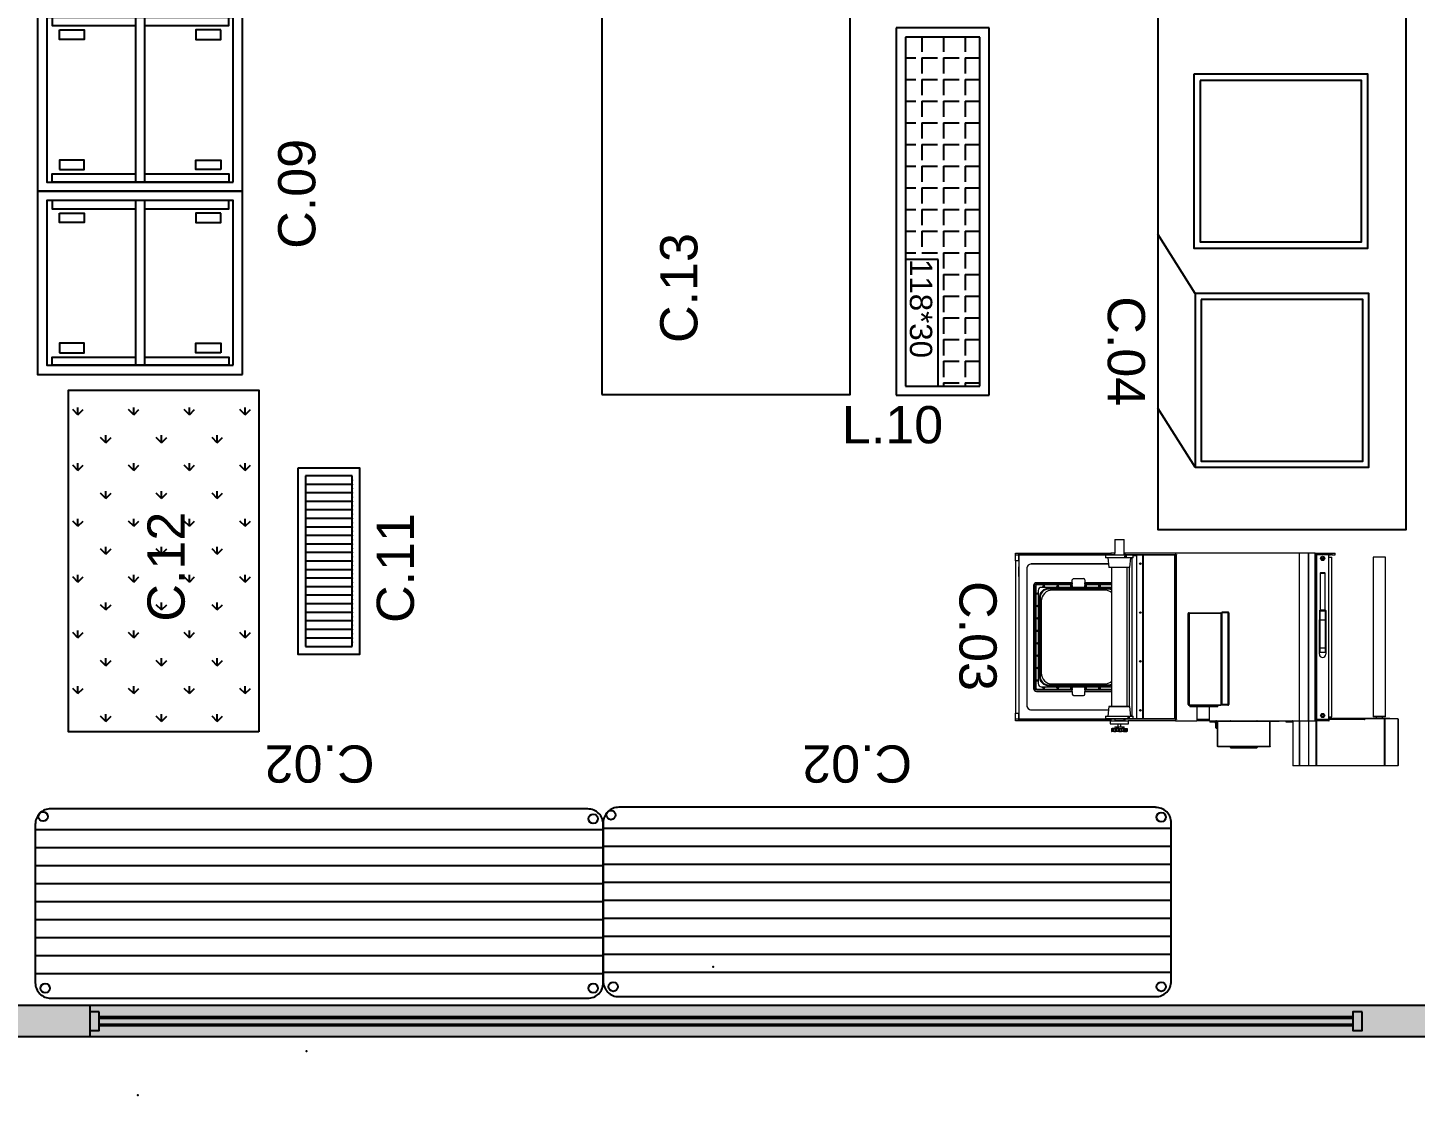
# Model space of a CAD drawing. Header units: millimetres. Extents: x 17474 to 44983, y -1049 to 14585.
# Drawn here: x 21707.8 to 22154.9, y 828 to 1171.8 of the extents above; entities that cross this region are included whole.
import ezdxf

# ---------------------------------------------------------------- set-up
doc = ezdxf.new("R2010")
doc.units = ezdxf.units.MM
for name, color, linetype in [('10 CM  SOĞUK ODA PANEL-PASLANMAZ KAPLAMA', 253, 'Continuous'), ('Kıtc-028 Yer Izgarası', 252, 'Continuous'), ('Kıtc-041 İstif Rafı', 7, 'Continuous'), ('NOKTA', 7, 'Continuous'), ('S2000-001 Duvar', 6, 'Continuous'), ('S2000-002 Çizgi', 7, 'Continuous'), ('YAZI-1_OGE', 255, 'Continuous')]:
    doc.layers.add(name, color=color, linetype=linetype)
doc.layers.add('INT-CAM', color=7, linetype='Continuous', true_color=0x71c1ba)
doc.styles.get("Standard").update_dxf_attribs({"font": 'arial.ttf'})
doc.styles.add('X_Roads$0$Standard', font='arial.ttf')

# ---------------------------------------------------------------- blocks, each defined once
blk = doc.blocks.new('A$C2BD87386')
at = {"layer": 'Kıtc-028 Yer Izgarası'}
for p, q in [((57.5, 17.5), (2.5, 17.5)), ((2.5, 17.5), (2.5, 2.5)), ((5.25, 17.5), (5.25, 2.5)), ((8, 17.5), (8, 2.5)), ((10.75, 17.5), (10.75, 2.5)), ((13.5, 17.5), (13.5, 2.5)), ((16.25, 17.5), (16.25, 2.5)), ((19, 17.5), (19, 2.5)), ((21.75, 17.5), (21.75, 2.5)), ((24.5, 17.5), (24.5, 2.5)), ((27.25, 17.5), (27.25, 2.5)), ((30, 17.5), (30, 2.5)), ((32.75, 17.5), (32.75, 2.5)), ((35.5, 17.5), (35.5, 2.5)), ((38.25, 17.5), (38.25, 2.5)), ((41, 17.5), (41, 2.5)), ((43.75, 17.5), (43.75, 2.5)), ((46.5, 17.5), (46.5, 2.5)), ((49.25, 17.5), (49.25, 2.5)), ((52, 17.5), (52, 2.5)), ((54.75, 17.5), (54.75, 2.5)), ((57.5, 2.5), (57.5, 17.5)), ((2.5, 2.5), (57.5, 2.5))]:
    blk.add_line(p, q, dxfattribs=at)
blk.add_lwpolyline([(0, 0), (60, 0), (60, 20), (0, 20)], close=True, dxfattribs=at)
for p in [(3.875, 17.5), (5.25, 17.5), (6.625, 17.5), (8, 17.5), (9.375, 17.5), (10.75, 17.5), (12.125, 17.5), (13.5, 17.5), (14.875, 17.5), (16.25, 17.5), (17.625, 17.5), (19, 17.5), (20.375, 17.5), (21.75, 17.5), (23.125, 17.5), (24.5, 17.5), (25.875, 17.5), (27.25, 17.5), (28.625, 17.5), (30, 17.5), (31.375, 17.5), (32.75, 17.5), (34.125, 17.5), (35.5, 17.5), (36.875, 17.5), (38.25, 17.5), (39.625, 17.5), (41, 17.5), (42.375, 17.5), (43.75, 17.5), (45.125, 17.5), (46.5, 17.5), (47.875, 17.5), (49.25, 17.5), (50.625, 17.5), (52, 17.5), (53.375, 17.5), (54.75, 17.5), (56.125, 17.5)]:
    blk.add_point(p, dxfattribs=at)
blk = doc.blocks.new('A$C05756873')
at = {"layer": 'S2000-002 Çizgi'}
for p, q in [((88.93, 11.99), (69.86, 0)), ((144.93, 11.99), (125.86, 0))]:
    blk.add_line(p, q, dxfattribs=at)
for points in [[(0, 0), (165, 0), (165, 80), (0, 80)], [(18.34, 11.61), (74.34, 11.61), (74.34, 67.61), (18.34, 67.61)], [(88.93, 11.99), (144.93, 11.99), (144.93, 67.99), (88.93, 67.99)], [(20.34, 13.61), (72.34, 13.61), (72.34, 65.61), (20.34, 65.61)], [(90.93, 13.99), (142.93, 13.99), (142.93, 65.99), (90.93, 65.99)]]:
    blk.add_lwpolyline(points, close=True, dxfattribs=at)
blk = doc.blocks.new('blok32')
at = {"color": 7, "linetype": 'Continuous', "lineweight": 15}
for p, q in [((152.1, 1520.3), (152.1, 1368.3)), ((152.1, 1520.3), (152.7, 1520.3)), ((152.7, 1520.3), (152.7, 1368.3)), ((152.7, 1520.3), (195.6, 1520.3)), ((195.6, 1368.3), (195.6, 1520.3)), ((195.6, 1520.3), (197.3, 1520.3)), ((197.3, 1368.3), (197.3, 1520.3)), ((197.3, 1520.3), (415.5, 1520.3)), ((415.5, 1374.8), (415.5, 1520.3)), ((415.5, 1520.3), (417.3, 1520.3)), ((417.3, 1374.8), (417.3, 1520.3)), ((417.3, 1520.3), (441.5, 1520.3)), ((441.5, 1374.8), (441.5, 1520.3)), ((441.5, 1520.3), (441.7, 1520.3)), ((441.7, 1374.8), (441.7, 1520.3)), ((441.7, 1520.3), (470.7, 1520.3)), ((470.7, 1374.8), (470.7, 1520.3)), ((470.7, 1520.3), (471.2, 1520.3)), ((471.2, 1374.8), (471.2, 1520.3)), ((471.2, 1520.3), (491.9, 1520.3)), ((491.9, 1374.8), (491.9, 1520.3)), ((151.9, 1517.8), (151.9, 1370.8)), ((564.8, 1456.3), (566.3, 1456.3)), ((564.8, 1456.3), (564.8, 1375.8)), ((733.2, 1456.3), (566.3, 1456.3)), ((566.3, 1456.3), (566.3, 1375.8)), ((566.3, 1456.3), (566.3, 1375.8)), ((567.3, 1458.8), (732.3, 1458.8)), ((607.3, 1459.3), (605.8, 1459.3)), ((605.8, 1459.3), (605.8, 1458.8)), ((607.3, 1459.3), (607.3, 1458.8)), ((608.3, 1461.8), (608.3, 1460.3)), ((691.3, 1461.8), (608.3, 1461.8)), ((691.3, 1460.3), (608.3, 1460.3)), ((691.3, 1460.3), (691.3, 1461.8)), ((693.8, 1459.3), (692.3, 1459.3)), ((692.3, 1458.8), (692.3, 1459.3)), ((693.8, 1458.8), (693.8, 1459.3)), ((733.2, 1456.3), (733.2, 1375.8)), ((734.8, 1456.3), (733.3, 1456.3)), ((733.3, 1456.3), (733.3, 1375.8)), ((734.8, 1456.3), (734.8, 1375.8)), ((734.8, 1399.8), (737.8, 1399.8)), ((737.8, 1382.7), (737.8, 1399.8)), ((739.8, 1397.8), (737.8, 1399.8)), ((739.8, 1397.8), (739.8, 1382.7)), ((1025.9, 1399.8), (1025.9, 1409.8)), ((1025.9, 1409.8), (1026.6, 1409.8)), ((1026.6, 1399.8), (1025.9, 1399.8)), ((1026.6, 1409.8), (1026.6, 1399.8)), ((1028.7, 1409.8), (1026.6, 1409.8)), ((1028.7, 1399.8), (1026.6, 1399.8)), ((1028.7, 1409.8), (1028.7, 1399.8)), ((1028.7, 1409.8), (1028.8, 1409.8)), ((1028.8, 1399.8), (1028.7, 1399.8)), ((1028.8, 1409.8), (1028.8, 1399.8)), ((1033, 1409.8), (1028.8, 1409.8)), ((1033, 1399.8), (1028.8, 1399.8)), ((1033, 1399.8), (1033, 1409.8)), ((1033, 1409.8), (1034.2, 1409.8)), ((1034.2, 1399.8), (1033, 1399.8)), ((1034.2, 1409.8), (1034.2, 1399.8)), ((1038, 1409.8), (1034.2, 1409.8)), ((1038, 1399.8), (1034.2, 1399.8)), ((1035.9, 1399.8), (1035.9, 1394.8)), ((1065.9, 1394.8), (1035.9, 1394.8)), ((1038, 1409.8), (1038, 1399.8)), ((1038, 1409.8), (1042.8, 1409.8)), ((1038, 1399.8), (1042.8, 1399.8)), ((1042.8, 1409.8), (1042.8, 1399.8)), ((1042.8, 1409.8), (1043.5, 1409.8)), ((1043.5, 1399.8), (1042.8, 1399.8)), ((1043.5, 1409.8), (1043.5, 1399.8)), ((1050.6, 1409.8), (1043.5, 1409.8)), ((1050.6, 1399.8), (1043.5, 1399.8)), ((1045.9, 1394.8), (1045.9, 1384.8)), ((1050.6, 1399.8), (1050.6, 1409.8)), ((1050.6, 1409.8), (1051.6, 1409.8)), ((1051.6, 1399.8), (1050.6, 1399.8)), ((1051.6, 1409.8), (1051.6, 1399.8)), ((1052.8, 1409.8), (1051.6, 1409.8)), ((1052.8, 1399.8), (1051.6, 1399.8)), ((1052.8, 1409.8), (1052.8, 1399.8)), ((1052.8, 1409.8), (1058.4, 1409.8)), ((1052.8, 1399.8), (1058.4, 1399.8)), ((1055.9, 1384.8), (1055.9, 1394.8)), ((1058.4, 1409.8), (1058.4, 1399.8)), ((1058.4, 1409.8), (1061.4, 1409.8)), ((1058.4, 1399.8), (1061.4, 1399.8)), ((1061.4, 1399.8), (1061.4, 1409.8)), ((1061.4, 1409.8), (1062.6, 1409.8)), ((1062.6, 1399.8), (1061.4, 1399.8)), ((1062.6, 1409.8), (1062.6, 1399.8)), ((1068.4, 1409.8), (1062.6, 1409.8)), ((1068.4, 1399.8), (1062.6, 1399.8)), ((1065.9, 1394.8), (1065.9, 1399.8)), ((1068.4, 1399.8), (1068.4, 1409.8)), ((1068.4, 1409.8), (1068.7, 1409.8)), ((1068.7, 1399.8), (1068.4, 1399.8)), ((1068.6, 1409.8), (1069.5, 1409.8)), ((1068.6, 1399.8), (1069.5, 1399.8)), ((1068.7, 1399.8), (1068.7, 1409.8)), ((1069.5, 1409.8), (1069.5, 1399.8)), ((1069.5, 1409.8), (1073.8, 1409.8)), ((1069.5, 1399.8), (1073.8, 1399.8)), ((1073.8, 1399.8), (1073.8, 1409.8)), ((1073.8, 1409.8), (1074.8, 1409.8)), ((1074.8, 1399.8), (1073.8, 1399.8)), ((1074.8, 1409.8), (1074.8, 1399.8)), ((1075.9, 1409.8), (1074.8, 1409.8)), ((1075.9, 1399.8), (1074.8, 1399.8)), ((1075.9, 1399.8), (1075.9, 1409.8)), ((152.7, 1368.3), (152.1, 1368.3)), ((152.7, 1368.3), (195.6, 1368.3)), ((179.4, 1366.8), (179.4, 1368.3)), ((182.4, 1366.8), (179.4, 1366.8)), ((182.4, 1368.3), (182.4, 1366.8)), ((202.9, 1366.8), (182.4, 1366.8)), ((193.9, 1362.3), (192.9, 1361.3)), ((192.9, 1361.3), (192.9, 848.3)), ((192.9, 1361.3), (232.9, 1361.3)), ((193.9, 1362.3), (231.9, 1362.3)), ((195.6, 1368.3), (197.3, 1368.3)), ((197.3, 1368.3), (261.2, 1368.3)), ((202.9, 1368.3), (202.9, 1363.3)), ((202.9, 1363.3), (203.9, 1362.3)), ((202.9, 1363.3), (222.9, 1363.3)), ((221.9, 1362.3), (222.9, 1363.3)), ((222.9, 1363.3), (222.9, 1368.3)), ((237.4, 1366.8), (222.9, 1366.8)), ((232.9, 1361.3), (231.9, 1362.3)), ((232.9, 848.3), (232.9, 1361.3)), ((237.4, 1366.8), (237.4, 1368.3)), ((240.4, 1366.8), (237.4, 1366.8)), ((240.4, 1368.3), (240.4, 1366.8)), ((371.4, 1366.8), (240.4, 1366.8)), ((261.2, 1371.5), (261.9, 1371.5)), ((261.2, 1368.3), (261.2, 1371.5)), ((261.9, 1369.8), (261.2, 1369.8)), ((261.9, 1368.3), (261.2, 1368.3)), ((261.9, 1371.5), (261.9, 1370.8)), ((261.9, 1370.8), (374.8, 1370.8)), ((261.9, 1368.5), (261.9, 1370.8)), ((261.9, 1368.5), (261.9, 1368.3)), ((374.8, 1368.3), (261.9, 1368.3)), ((365.8, 1362.3), (365.8, 847.3)), ((375.9, 1362.3), (365.8, 1362.3)), ((371.4, 1366.8), (371.4, 1368.3)), ((374.4, 1366.8), (371.4, 1366.8)), ((374.4, 1368.3), (374.4, 1366.8)), ((375.9, 1366.8), (374.4, 1366.8)), ((375.8, 1374.8), (374.8, 1374.8)), ((374.8, 1374.8), (374.8, 1370.8)), ((374.8, 1370.8), (374.8, 1368.3)), ((374.8, 1369.8), (375.8, 1369.8)), ((375.9, 1368.3), (374.8, 1368.3)), ((375.8, 1369.8), (375.8, 1374.8)), ((375.8, 1374.8), (376.8, 1374.8)), ((375.9, 1369.8), (375.8, 1369.8)), ((375.9, 1369.8), (375.9, 839.8)), ((415.9, 1369.8), (375.9, 1369.8)), ((376.8, 1374.8), (376.8, 1369.8)), ((376.8, 1374.8), (416.9, 1374.8)), ((415.9, 839.8), (415.9, 1369.8)), ((415.9, 1369.8), (416.9, 1369.8)), ((416.2, 1368.3), (415.9, 1368.3)), ((416.2, 1366.8), (415.9, 1366.8)), ((416.2, 1362.3), (415.9, 1362.3)), ((416.2, 1369.8), (416.2, 839.8)), ((416.9, 1369.8), (416.9, 1374.8)), ((416.9, 1374.8), (417.9, 1374.8)), ((417.9, 1369.8), (416.9, 1369.8)), ((441.5, 1374.8), (417.9, 1374.8)), ((417.9, 1374.8), (417.9, 1369.8)), ((418.1, 1369.8), (417.9, 1369.8)), ((418.1, 1369.8), (420.5, 1369.8)), ((418.8, 1374.8), (418.8, 1369.8)), ((419.9, 1374.8), (419.9, 1369.8)), ((420.5, 1369.8), (420.5, 839.8)), ((420.5, 1369.8), (421, 1369.8)), ((421, 1369.8), (421, 1374.8)), ((441.5, 1374.8), (421, 1374.8)), ((441.7, 1374.8), (441.5, 1374.8)), ((441.5, 1374.8), (441.5, 834.8)), ((470.7, 1374.8), (441.7, 1374.8)), ((441.7, 834.8), (441.7, 1374.8)), ((471.2, 1374.8), (470.7, 1374.8)), ((470.7, 1374.8), (470.7, 834.8)), ((491.9, 1374.8), (471.2, 1374.8)), ((471.2, 834.8), (471.2, 1374.8)), ((759.9, 1374.8), (471.2, 1374.8)), ((491.9, 1378.8), (513.4, 1378.8)), ((513.4, 1376.3), (492.9, 1376.3)), ((492.9, 1376.3), (492.9, 1374.8)), ((513.4, 1378.8), (513.4, 1376.3)), ((513.4, 1374.8), (513.4, 1376.3)), ((536.3, 1375.8), (536.3, 1377.3)), ((536.3, 1377.3), (546.3, 1377.3)), ((546.3, 1375.8), (536.3, 1375.8)), ((546.3, 1377.3), (546.3, 1375.8)), ((546.3, 1377.3), (563.8, 1377.3)), ((546.3, 1375.8), (563.8, 1375.8)), ((563.8, 1377.3), (563.8, 1375.8)), ((564.8, 1375.8), (566.3, 1375.8)), ((733.2, 1375.8), (566.3, 1375.8)), ((622.3, 1375.8), (622.3, 1374.8)), ((628.3, 1375.8), (628.3, 1374.8)), ((671.3, 1375.8), (671.3, 1374.8)), ((677.3, 1374.8), (677.3, 1375.8)), ((734.8, 1375.8), (733.3, 1375.8)), ((742.6, 1379.8), (757.8, 1379.8)), ((759.8, 1377.8), (742.6, 1377.8)), ((757.8, 1379.8), (759.8, 1377.8)), ((759.8, 1374.8), (759.8, 1377.8)), ((759.9, 1374.8), (759.9, 1329.8)), ((759.9, 1374.8), (800.9, 1374.8)), ((759.9, 1369.8), (760.9, 1369.8)), ((760.9, 1369.8), (760.9, 1329.8)), ((800.9, 1369.8), (760.9, 1369.8)), ((800.9, 1369.8), (800.9, 1374.8)), ((870.4, 1374.8), (800.9, 1374.8)), ((800.9, 1329.8), (800.9, 1369.8)), ((867.2, 1370.5), (870.4, 1370.5)), ((867.2, 1369.8), (867.2, 1370.5)), ((867.9, 1369.8), (867.2, 1369.8)), ((867.9, 839.8), (867.9, 1369.8)), ((867.9, 1369.8), (870.2, 1369.8)), ((870.2, 1369.8), (1032.9, 1369.8)), ((870.4, 1370.5), (870.4, 1374.8)), ((870.4, 1374.8), (1023, 1374.8)), ((870.4, 1369.8), (870.4, 1367.3)), ((870.4, 1368.8), (995.8, 1368.8)), ((870.4, 1367.3), (870.4, 842.3)), ((870.8, 1368.3), (872.3, 1368.3)), ((870.8, 1363.3), (870.8, 1368.3)), ((870.8, 846.3), (870.8, 1363.3)), ((872.3, 1363.3), (870.8, 1363.3)), ((872.3, 1368.3), (872.3, 1363.3)), ((872.3, 1368.3), (872.8, 1368.3)), ((872.3, 846.3), (872.3, 1363.3)), ((872.8, 841.3), (872.8, 1368.3)), ((872.8, 1368.3), (974, 1368.3)), ((974, 841.3), (974, 1368.3)), ((974, 1368.3), (975.3, 1368.3)), ((975.3, 841.3), (975.3, 1368.3)), ((975.3, 1368.3), (976.3, 1368.3)), ((976.3, 841.3), (976.3, 1368.3)), ((976.3, 1368.3), (990.8, 1368.3)), ((994.3, 1367.3), (994.3, 842.3)), ((1003.1, 1367.3), (994.3, 1367.3)), ((995.8, 1367.3), (995.8, 1368.8)), ((1000.3, 1368.8), (1000.3, 1367.3)), ((1006.4, 1368.8), (1000.3, 1368.8)), ((1005.9, 1367.3), (1003.1, 1367.3)), ((1005.9, 1368.3), (1005.9, 1359.8)), ((1084.1, 1359.8), (1005.9, 1359.8)), ((1006.4, 1368.8), (1083.7, 1368.8)), ((1010.3, 849.8), (1010.3, 1359.8)), ((1013.4, 1359.8), (1016.9, 1329.2)), ((1020.9, 1384.8), (1020.9, 1374.8)), ((1080.9, 1384.8), (1020.9, 1384.8)), ((1078.9, 1374.8), (1023, 1374.8)), ((1032.9, 1369.8), (1032.9, 1374.8)), ((1035.9, 1369.8), (1032.9, 1369.8)), ((1035.9, 1374.8), (1035.9, 1369.8)), ((1065.9, 1373.8), (1035.9, 1373.8)), ((1035.9, 1369.8), (1035.9, 1368.8)), ((1045.9, 1374.8), (1045.9, 1373.8)), ((1055.9, 1373.8), (1055.9, 1374.8)), ((1065.9, 1369.8), (1065.9, 1374.8)), ((1065.9, 1368.8), (1065.9, 1369.8)), ((1065.9, 1369.8), (1077.9, 1369.8)), ((1077.9, 1369.8), (1077.9, 1374.8)), ((1080.9, 1369.8), (1077.9, 1369.8)), ((1078.9, 1374.8), (1080.9, 1374.8)), ((1080.9, 1374.8), (1080.9, 1384.8)), ((1080.9, 1374.8), (1080.9, 1369.8)), ((1080.9, 1374.8), (1093.2, 1374.8)), ((1093.2, 1369.8), (1080.9, 1369.8)), ((1083.7, 1368.8), (1095.4, 1368.8)), ((1095.9, 1359.8), (1084.1, 1359.8)), ((1085, 1329.2), (1088.4, 1359.8)), ((1093.2, 1374.8), (1093.2, 1369.8)), ((1093.2, 1374.8), (1375.8, 1374.8)), ((1375.8, 1369.8), (1093.2, 1369.8)), ((1374.3, 1368.8), (1095.4, 1368.8)), ((1095.9, 1359.8), (1095.9, 1368.3)), ((1374.3, 840.8), (1374.3, 1368.8)), ((1375.8, 1349.8), (1374.3, 1349.8)), ((1375.8, 1369.8), (1375.8, 1374.8)), ((1375.8, 1374.8), (1385.8, 1374.8)), ((1375.8, 1349.8), (1375.8, 1369.8)), ((1375.8, 1369.8), (1385.8, 1369.8)), ((1385.8, 1349.8), (1375.8, 1349.8)), ((1385.8, 1374.8), (1385.8, 1369.8)), ((1385.8, 1369.8), (1385.8, 1349.8)), ((1385.8, 859.8), (1385.8, 1349.8)), ((698.4, 1027.3), (698.4, 1322.3)), ((700.9, 1324.8), (700.9, 1323.3)), ((700.9, 1324.8), (720.4, 1324.8)), ((700.9, 1323.3), (720.4, 1323.3)), ((700.9, 1027), (700.9, 1322.6)), ((700.9, 1322.6), (720.4, 1322.6)), ((720.2, 1323.3), (718.4, 1322.6)), ((720.4, 1324.8), (720.4, 1323.3)), ((723.5, 1324.6), (720.4, 1323.4)), ((720.4, 1321.9), (723.5, 1323.2)), ((720.4, 1027), (720.4, 1322.6)), ((723.5, 1324.6), (723.8, 1324.7)), ((724, 1323.2), (723.5, 1324.6)), ((723.5, 1323.2), (723.8, 1323.2)), ((723.5, 1028.4), (723.5, 1323.2)), ((724.2, 1323.3), (723.8, 1324.7)), ((723.8, 1323.2), (724.4, 1323.2)), ((724.4, 1323.3), (724.4, 1324.8)), ((825.7, 1324.8), (724.4, 1324.8)), ((825.7, 1323.3), (724.4, 1323.3)), ((724.4, 1028.4), (724.4, 1323.2)), ((825.7, 1323.2), (724.4, 1323.2)), ((733.6, 1329.8), (733.6, 1324.8)), ((733.6, 1329.8), (823.6, 1329.8)), ((760.9, 1332.8), (759.9, 1332.8)), ((823.6, 1324.8), (823.6, 1329.8)), ((825.7, 1323.3), (825.7, 1324.8)), ((826.4, 1324.8), (825.7, 1324.8)), ((826.4, 1323.3), (825.7, 1323.3)), ((825.7, 1321.5), (825.7, 1323.2)), ((825.7, 1321.5), (826.4, 1321.5)), ((826.4, 1323.3), (826.4, 1324.8)), ((826.4, 1030), (826.4, 1321.5)), ((828.9, 1321.5), (826.4, 1321.5)), ((827.4, 1322.3), (828.9, 1322.3)), ((827.4, 1322.3), (827.4, 1321.5)), ((828.9, 1322.3), (828.9, 1321.5)), ((828.9, 1321.5), (828.9, 1030)), ((1084.5, 1328.8), (1017.4, 1328.8)), ((1018.8, 880.8), (1018.8, 1328.8)), ((1025.4, 1328.8), (1025.4, 880.8)), ((1076.4, 880.8), (1076.4, 1328.8)), ((1334.3, 1339.8), (1086.2, 1339.8)), ((1334.8, 1339.8), (1086.2, 1339.8)), ((1349.3, 884.3), (1349.3, 1325.3)), ((1349.3, 885.3), (1349.3, 1324.8)), ((1162.5, 1280), (1076.4, 1280)), ((1162.5, 1275.5), (1076.4, 1275.5)), ((1162.5, 1273), (1076.4, 1273)), ((1302.3, 1265), (1076.4, 1265)), ((1277.8, 1261.9), (1087.3, 1261.9)), ((1277.8, 1259.2), (1087.3, 1259.2)), ((1267, 1256), (1098, 1256)), ((1162.5, 1289), (1162.5, 1280)), ((1162.5, 1275.5), (1162.5, 1280)), ((1162.5, 1275.5), (1162.5, 1273)), ((1198.5, 1293), (1166.5, 1293)), ((1202.5, 1280), (1202.5, 1289)), ((1317.8, 1280), (1202.5, 1280)), ((1202.5, 1280), (1202.5, 1275.5)), ((1202.5, 1273), (1202.5, 1275.5)), ((1317.8, 1275.5), (1202.5, 1275.5)), ((1315.3, 1273), (1202.5, 1273)), ((1312.3, 955), (1312.3, 1255)), ((1320.3, 942), (1320.3, 1268)), ((1322.8, 939.5), (1322.8, 1270.5)), ((1327.3, 939.5), (1327.3, 1270.5)), ((1302.5, 989.5), (1302.5, 1220.5)), ((1306.4, 979.5), (1306.4, 1230.5)), ((1309.1, 979.5), (1309.1, 1230.5)), ((385.4, 1151.9), (385.4, 1160)), ((386.4, 1153.9), (385.4, 1152.9)), ((385.4, 1140.6), (385.4, 1151.9)), ((385.4, 1140.6), (386.4, 1141.2)), ((385.4, 1051), (385.4, 1140.6)), ((404.4, 1153.9), (386.4, 1153.9)), ((386.4, 1153.9), (386.4, 1141.2)), ((386.4, 1141.2), (386.4, 1050.7)), ((386.4, 1141.2), (404.4, 1141.2)), ((405.4, 1152.9), (404.4, 1153.9)), ((404.4, 1141.2), (404.4, 1153.9)), ((404.4, 1050.7), (404.4, 1141.2)), ((404.4, 1141.2), (405.4, 1140.6)), ((405.4, 1152.9), (405.4, 1140.6)), ((405.4, 1140.6), (405.4, 1051)), ((406.4, 1160), (406.4, 1049.5)), ((870.4, 1147.8), (870.8, 1147.8)), ((385.4, 1051), (386.4, 1050.7)), ((385.4, 1022.1), (385.4, 1051)), ((386.4, 1050.7), (404.4, 1050.7)), ((386.4, 1050.7), (386.4, 1021.9)), ((404.4, 1050.7), (405.4, 1051)), ((404.4, 1021.9), (404.4, 1050.7)), ((405.4, 1051), (405.4, 1022.1)), ((723.5, 1028.4), (720.4, 1029.7)), ((723.8, 1028.4), (723.5, 1028.4)), ((724, 1028.4), (723.5, 1027)), ((724.4, 1028.4), (723.8, 1028.4)), ((724.2, 1028.3), (723.8, 1026.9)), ((825.7, 1028.4), (724.4, 1028.4)), ((724.4, 1028.3), (724.4, 1026.8)), ((724.4, 1028.3), (825.7, 1028.3)), ((826.4, 1030), (825.7, 1030)), ((825.7, 1028.4), (825.7, 1030)), ((825.7, 1028.3), (825.7, 1026.8)), ((825.7, 1028.3), (826.4, 1028.3)), ((826.4, 1030), (828.9, 1030)), ((826.4, 1028.3), (826.4, 1026.8)), ((827.4, 1030), (827.4, 1029.3)), ((827.4, 1029.3), (828.9, 1029.3)), ((828.9, 1030), (828.9, 1029.3)), ((870.4, 1061.8), (870.8, 1061.8)), ((385.4, 1022.1), (386.4, 1021.9)), ((385.4, 1019.9), (385.4, 1022.1)), ((385.4, 1019.9), (386.4, 1018.9)), ((385.4, 1019.4), (385.4, 1019.9)), ((385.4, 1019.4), (386.4, 1018.4)), ((386.4, 1018.4), (385.4, 1019.4)), ((385.4, 1019.4), (385.4, 1019.4)), ((386.4, 1021.9), (404.4, 1021.9)), ((386.4, 1021.9), (386.4, 1018.9)), ((404.4, 1018.9), (386.4, 1018.9)), ((386.4, 1018.9), (386.4, 1018.4)), ((386.4, 1018.4), (388.2, 1018.4)), ((386.4, 1018.4), (386.4, 1018.4)), ((388.4, 1018.6), (387.4, 1017.6)), ((387.4, 1017.6), (387.4, 899.6)), ((403.4, 1017.6), (402.4, 1018.6)), ((402.6, 1018.4), (404.4, 1018.4)), ((403.4, 899.6), (403.4, 1017.6)), ((404.4, 1021.9), (405.4, 1022.1)), ((404.4, 1018.9), (404.4, 1021.9)), ((404.4, 1018.9), (405.4, 1019.9)), ((404.4, 1018.4), (405.4, 1019.4)), ((405.4, 1019.4), (404.4, 1018.4)), ((404.4, 1018.4), (404.4, 1018.9)), ((404.4, 1018.4), (404.4, 1018.4)), ((405.4, 1022.1), (405.4, 1019.9)), ((405.4, 1019.9), (405.4, 1019.4)), ((405.4, 1019.4), (405.4, 1019.4)), ((700.9, 1027), (720.4, 1027)), ((700.9, 1024.8), (700.9, 1026.3)), ((700.9, 1026.3), (720.4, 1026.3)), ((700.9, 1024.8), (720.4, 1024.8)), ((720.4, 1028.2), (723.5, 1027)), ((720.4, 1024.8), (720.4, 1026.3)), ((723.8, 1026.9), (723.5, 1027)), ((825.7, 1026.8), (724.4, 1026.8)), ((825.7, 1026.8), (826.4, 1026.8)), ((1076.4, 945), (1302.3, 945)), ((1087.3, 950.9), (1277.8, 950.9)), ((1087.3, 948.2), (1277.8, 948.2)), ((1098, 954), (1267, 954)), ((387.4, 899.6), (388.4, 898.6)), ((402.4, 898.6), (403.4, 899.6)), ((1076.4, 937), (1162.5, 937)), ((1076.4, 934.5), (1162.5, 934.5)), ((1076.4, 930), (1162.5, 930)), ((1162.5, 934.5), (1162.5, 937)), ((1162.5, 934.5), (1162.5, 930)), ((1162.5, 921), (1162.5, 930)), ((1198.5, 917), (1166.5, 917)), ((1202.5, 937), (1315.3, 937)), ((1202.5, 937), (1202.5, 934.5)), ((1202.5, 934.5), (1317.8, 934.5)), ((1202.5, 930), (1202.5, 934.5)), ((1202.5, 930), (1317.8, 930)), ((1202.5, 930), (1202.5, 921)), ((1374.3, 909.8), (1374.8, 909.8)), ((1374.8, 909.8), (1374.8, 904.8)), ((1374.8, 904.8), (1374.8, 885.8)), ((1005.9, 849.8), (1005.9, 841.3)), ((1005.9, 849.8), (1095.9, 849.8)), ((1016.9, 880.3), (1013.4, 849.8)), ((1017.4, 880.8), (1080.8, 880.8)), ((1080.8, 880.8), (1084.5, 880.8)), ((1088.4, 849.8), (1085, 880.3)), ((1086.1, 870.3), (1334.3, 870.3)), ((1086.2, 869.8), (1334.8, 869.8)), ((1095.9, 841.3), (1095.9, 849.8)), ((1374.8, 880.8), (1374.3, 880.8)), ((1375.8, 859.8), (1374.3, 859.8)), ((1374.8, 885.8), (1374.8, 880.8)), ((1374.8, 880.8), (1374.8, 878.8)), ((1374.8, 859.8), (1374.8, 878.8)), ((1375.8, 839.8), (1375.8, 859.8)), ((1375.8, 859.8), (1385.8, 859.8)), ((1385.8, 859.8), (1385.8, 839.8)), ((192.9, 848.3), (193.9, 847.3)), ((192.9, 848.3), (232.9, 848.3)), ((193.9, 847.3), (231.9, 847.3)), ((231.9, 847.3), (232.9, 848.3)), ((355.8, 839.8), (355.8, 834.8)), ((366, 839.8), (355.8, 839.8)), ((366, 834.8), (355.8, 834.8)), ((375.9, 847.3), (365.8, 847.3)), ((366, 834.8), (366, 839.8)), ((366, 839.8), (370.6, 839.8)), ((370.6, 834.8), (366, 834.8)), ((370.6, 839.8), (370.6, 834.8)), ((375.9, 839.8), (370.6, 839.8)), ((375.9, 834.8), (370.6, 834.8)), ((375.9, 839.8), (415.9, 839.8)), ((375.9, 834.8), (375.9, 839.8)), ((376.9, 834.8), (375.9, 834.8)), ((376.9, 839.8), (376.9, 834.8)), ((416.9, 834.8), (376.9, 834.8)), ((416.2, 847.3), (415.9, 847.3)), ((416.9, 839.8), (415.9, 839.8)), ((416.9, 834.8), (416.9, 839.8)), ((416.9, 839.8), (417.9, 839.8)), ((417.9, 834.8), (416.9, 834.8)), ((417.9, 839.8), (417.9, 834.8)), ((417.9, 839.8), (418.1, 839.8)), ((418.8, 834.8), (417.9, 834.8)), ((420.5, 839.8), (418.1, 839.8)), ((418.8, 839.8), (418.8, 834.8)), ((419.9, 834.8), (418.8, 834.8)), ((419.9, 839.8), (419.9, 834.8)), ((419.9, 834.8), (421, 834.8)), ((421, 839.8), (420.5, 839.8)), ((421, 834.8), (421, 839.8)), ((421, 834.8), (441.5, 834.8)), ((441.5, 834.8), (441.7, 834.8)), ((441.7, 834.8), (470.7, 834.8)), ((470.7, 834.8), (471.2, 834.8)), ((471.2, 834.8), (870.4, 834.8)), ((867.2, 839.8), (867.9, 839.8)), ((867.2, 839), (867.2, 839.8)), ((870.4, 839), (867.2, 839)), ((870.2, 839.8), (867.9, 839.8)), ((870.2, 839.8), (1032.9, 839.8)), ((870.4, 839.8), (870.4, 842.3)), ((995.8, 840.8), (870.4, 840.8)), ((870.4, 834.8), (870.4, 839)), ((870.4, 834.8), (1032.9, 834.8)), ((870.8, 846.3), (872.3, 846.3)), ((870.8, 841.3), (870.8, 846.3)), ((872.3, 841.3), (870.8, 841.3)), ((872.3, 846.3), (872.3, 841.3)), ((872.3, 841.3), (872.8, 841.3)), ((872.8, 841.3), (974, 841.3)), ((974, 841.3), (975.3, 841.3)), ((975.3, 841.3), (976.3, 841.3)), ((976.3, 841.3), (990.8, 841.3)), ((1003.1, 842.3), (994.3, 842.3)), ((995.8, 840.8), (995.8, 842.3)), ((1000.3, 842.3), (1000.3, 840.8)), ((1000.3, 840.8), (1006.4, 840.8)), ((1005.9, 842.3), (1003.1, 842.3)), ((1095.4, 840.8), (1006.4, 840.8)), ((1032.9, 834.8), (1032.9, 839.8)), ((1032.9, 839.8), (1035.9, 839.8)), ((1035.9, 834.8), (1032.9, 834.8)), ((1035.9, 840.8), (1035.9, 839.8)), ((1035.9, 839.8), (1035.9, 834.8)), ((1035.9, 834.8), (1035.9, 790.8)), ((1065.9, 839.8), (1065.9, 840.8)), ((1065.9, 839.8), (1065.9, 834.8)), ((1065.9, 839.8), (1077.9, 839.8)), ((1065.9, 790.8), (1065.9, 834.8)), ((1065.9, 834.8), (1077.9, 834.8)), ((1077.9, 834.8), (1077.9, 839.8)), ((1077.9, 839.8), (1080.9, 839.8)), ((1080.9, 834.8), (1077.9, 834.8)), ((1080.9, 839.8), (1080.9, 834.8)), ((1080.9, 839.8), (1093.2, 839.8)), ((1093.2, 834.8), (1080.9, 834.8)), ((1375.8, 839.8), (1093.2, 839.8)), ((1093.2, 839.8), (1093.2, 834.8)), ((1375.8, 834.8), (1093.2, 834.8)), ((1095.4, 840.8), (1374.3, 840.8)), ((1385.8, 839.8), (1375.8, 839.8)), ((1375.8, 834.8), (1375.8, 839.8)), ((1385.8, 834.8), (1375.8, 834.8)), ((1385.8, 839.8), (1385.8, 834.8)), ((1065.9, 790.8), (1035.9, 790.8))]:
    blk.add_line(p, q, dxfattribs=at)
at = {"color": 8, "linetype": 'Continuous', "lineweight": 15}
for p, q in [((152.1, 1517.8), (151.9, 1517.8)), ((152.1, 1370.8), (151.9, 1370.8)), ((375.9, 1369.3), (374.8, 1369.3)), ((416.2, 1369.3), (415.9, 1369.3)), ((608.3, 1375.8), (608.3, 1374.8)), ((618.3, 1374.8), (618.3, 1375.8)), ((681.3, 1375.8), (681.3, 1374.8)), ((691.3, 1374.8), (691.3, 1375.8)), ((1084.1, 1368.3), (1005.9, 1368.3)), ((1095.9, 1368.3), (1084.1, 1368.3)), ((1016.9, 1329.2), (1076, 1329.2)), ((1076, 1329.2), (1085, 1329.2)), ((386.4, 1018.4), (388.2, 1018.4)), ((402.6, 1018.4), (404.4, 1018.4)), ((1374.8, 904.8), (1374.3, 904.8)), ((1085, 880.3), (1016.9, 880.3)), ((1374.3, 885.8), (1374.8, 885.8)), ((1374.8, 878.8), (1374.3, 878.8)), ((1005.9, 841.3), (1095.9, 841.3))]:
    blk.add_line(p, q, dxfattribs=at)
at = {"color": 7, "linetype": 'Continuous', "lineweight": 15, "flags": 128}
for points in [[(151.9, 1517.8), (152, 1518.3), (152.1, 1518.7)], [(152.1, 1369.9), (152, 1370.3), (151.9, 1370.8)], [(398.4, 898.5), (399.7, 898.5), (400.8, 898.5), (401.7, 898.5), (402.2, 898.6), (402.4, 898.6), (402.3, 898.6), (401.8, 898.7), (400.9, 898.7), (399.8, 898.7), (398.5, 898.7), (397.1, 898.7), (395.5, 898.8), (393.9, 898.7), (392.5, 898.7), (391.1, 898.7), (390, 898.7), (389.1, 898.7), (388.6, 898.6), (388.4, 898.6), (388.6, 898.6), (389.1, 898.5), (389.9, 898.5), (391, 898.5), (392.3, 898.5), (393.8, 898.5), (395.3, 898.4), (396.9, 898.5), (398.4, 898.5)]]:
    blk.add_lwpolyline(points, dxfattribs=at)
at = {"color": 7, "linetype": 'Continuous', "lineweight": 15}
for centre, radius in [((395.9, 1357.8), 6.75), ((395.9, 1357.8), 4.1), ((395.9, 1357.8), 3.4), ((738.8, 1378.8), 3), ((983.3, 1340.8), 2.5), ((983.3, 1340.8), 2), ((1115, 1269), 2.5), ((1160, 1269), 2.5), ((1205, 1269), 2.5), ((1250, 1269), 2.5), ((1295, 1269), 2.5), ((1316.3, 1245), 2.5), ((1316.3, 1205), 2.5), ((983.3, 1183.5), 2.5), ((983.3, 1183.5), 2), ((1316.3, 1165), 2.5), ((1316.3, 1125), 2.5), ((1316.3, 1085), 2.5), ((983.3, 1026.2), 2.5), ((1316.3, 1045), 2.5), ((983.3, 1026.2), 2), ((1316.3, 1005), 2.5), ((1115, 941), 2.5), ((1160, 941), 2.5), ((1205, 941), 2.5), ((1250, 941), 2.5), ((1295, 941), 2.5), ((1316.3, 965), 2.5), ((395.9, 851.8), 6.75), ((395.9, 851.8), 4.1), ((395.9, 851.8), 3.5), ((395.9, 851.8), 2.5), ((983.3, 868.8), 2.5), ((983.3, 868.8), 2)]:
    blk.add_circle(centre, radius, dxfattribs=at)
for centre, radius, start, end in [((608.3, 1459.3), 2.5, 90, 180), ((608.3, 1459.3), 1, 90, 180), ((691.3, 1459.3), 2.5, 360, 90), ((691.3, 1459.3), 1, 360, 90), ((492.9, 1377.3), 1, 180, 270), ((492.9, 1377.3), 2.5, 246.4218, 270), ((563.8, 1378.3), 1, 270, 0), ((563.8, 1378.3), 2.5, 270, 293.5782), ((608.3, 1377.3), 2.5, 216.8699, 270), ((691.3, 1377.3), 2.5, 270, 323.1301), ((738.8, 1378.8), 4, 180, 104.4775), ((738.8, 1378.8), 4, 270, 345.5225), ((990.8, 1363.3), 5, 45.573, 90), ((1006.4, 1368.3), 0.5, 90, 180), ((1095.4, 1368.3), 0.5, 0, 90), ((724.4, 1322.3), 2.5, 90, 104.0309), ((724.4, 1322.3), 1, 90, 104.0309), ((826.4, 1322.3), 2.5, 0, 90), ((826.4, 1322.3), 1, 0, 90), ((1017.4, 1329.3), 0.5, 186.4416, 270), ((1084.5, 1329.3), 0.5, 270, 353.5584), ((1334.3, 1324.8), 15, 0, 90), ((1334.8, 1325.3), 14.5, 360, 90), ((1087.3, 1230.5), 31.4, 90, 110.3158), ((1087.3, 1230.5), 28.6, 90, 112.3283), ((1098, 1220.5), 35.5, 90, 127.5478), ((1166.5, 1289), 4, 90, 180), ((1198.5, 1289), 4, 0, 90), ((1267, 1220.5), 35.5, 0, 90), ((1277.8, 1230.5), 31.4, 0, 90), ((1277.8, 1230.5), 28.6, 0, 90), ((1302.3, 1255), 10, 0, 90), ((1315.3, 1268), 5, 0, 90), ((1317.8, 1270.5), 9.5, 0, 90), ((1317.8, 1270.5), 5, 0, 90), ((395.9, 1160), 10.5, 0, 180), ((395.9, 1049.5), 10.5, 334.7912, 0), ((724.4, 1029.3), 1, 255.9691, 270), ((826.4, 1029.3), 2.5, 270, 0), ((826.4, 1029.3), 1, 270, 0), ((395.4, 877), 140.8, 86.7436, 93.2564), ((395.4, 893.9), 124.9, 86.7885, 93.2115), ((724.4, 1029.3), 2.5, 255.9691, 270), ((1267, 989.5), 35.5, 270, 0), ((1098, 989.5), 35.5, 232.4522, 270), ((1087.3, 979.5), 28.7, 247.6717, 270), ((1087.3, 979.5), 31.3, 249.6842, 270), ((1277.8, 979.5), 31.4, 270, 0), ((1277.8, 979.5), 28.7, 270, 0), ((1302.3, 955), 10, 270, 0), ((1315.3, 942), 5, 270, 0), ((1317.8, 939.5), 9.5, 270, 0), ((1317.8, 939.5), 5, 270, 0), ((395.4, 763), 136.8, 86.6491, 93.3509), ((1166.5, 921), 4, 180, 270), ((1198.5, 921), 4, 270, 0), ((1017.4, 880.3), 0.5, 90, 173.5584), ((1084.5, 880.3), 0.5, 6.4416, 90), ((1334.3, 885.3), 15, 270, 0), ((1334.8, 884.3), 14.5, 270, 0), ((990.8, 846.3), 5, 270, 314.427), ((1006.4, 841.3), 0.5, 180, 270), ((1095.4, 841.3), 0.5, 270, 0)]:
    blk.add_arc(centre, radius, start, end, dxfattribs=at)
for points, knots in [([(564.8, 1456.3), (564.8, 1456.6), (564.9, 1457.2), (565.4, 1458.1), (566.1, 1458.5), (566.7, 1458.8), (567.1, 1458.8), (567.3, 1458.8)], [0, 0, 0, 0, 0.225143, 0.465683, 0.72311, 0.85921, 1, 1, 1, 1]), ([(567.3, 1458.8), (567.2, 1458.8), (566.9, 1458.7), (566.6, 1458.2), (566.4, 1457.5), (566.4, 1456.8), (566.4, 1456.4), (566.3, 1456.3)], [0, 0, 0, 0, 0.238095, 0.475848, 0.698426, 0.905001, 1, 1, 1, 1]), ([(566.3, 1456.3), (566.3, 1456.4), (566.3, 1456.5), (566.3, 1456.6), (566.4, 1456.7), (566.4, 1456.7)], [0, 0, 0, 0, 0.436492, 0.898487, 1, 1, 1, 1]), ([(733.2, 1456.3), (733.2, 1456.5), (733.1, 1457.1), (733, 1457.8), (732.8, 1458.4), (732.5, 1458.7), (732.4, 1458.8), (732.3, 1458.8)], [0, 0, 0, 0, 0.190241, 0.394243, 0.604052, 0.820911, 1, 1, 1, 1]), ([(732.3, 1458.8), (732.5, 1458.8), (732.8, 1458.8), (733.5, 1458.5), (734.1, 1458), (734.7, 1457.2), (734.7, 1456.6), (734.8, 1456.3)], [0, 0, 0, 0, 0.141171, 0.277536, 0.535158, 0.77549, 1, 1, 1, 1]), ([(733.2, 1456.7), (733.2, 1456.7), (733.2, 1456.6), (733.3, 1456.5), (733.3, 1456.4), (733.3, 1456.3)], [0, 0, 0, 0, 0.229917, 0.626086, 1, 1, 1, 1]), ([(1018.4, 1364.3), (1018.4, 1364.7), (1018.5, 1365.4), (1019, 1366.4), (1019.7, 1367.1), (1020.5, 1367.3), (1021.4, 1367.1), (1022.1, 1366.4), (1022.7, 1365.4), (1022.8, 1364.3), (1022.7, 1363.1), (1022.1, 1362.2), (1021.4, 1361.5), (1020.5, 1361.3), (1019.7, 1361.5), (1019, 1362.2), (1018.5, 1363.1), (1018.4, 1363.9), (1018.4, 1364.3)], [0, 0, 0, 0, 0.062179, 0.124566, 0.187217, 0.250021, 0.312791, 0.375366, 0.437811, 0.500152, 0.562328, 0.624638, 0.687254, 0.750067, 0.812892, 0.875522, 0.937854, 1, 1, 1, 1]), ([(1019.1, 1364.3), (1019.1, 1364), (1019.1, 1363.5), (1019.3, 1363), (1019.6, 1362.5), (1019.9, 1362.2), (1020.3, 1361.9), (1020.8, 1361.7), (1021.4, 1361.9), (1021.8, 1362.2), (1022.2, 1362.5), (1022.5, 1363), (1022.7, 1363.5), (1022.8, 1364.3), (1022.7, 1365), (1022.5, 1365.6), (1022.2, 1366.1), (1021.8, 1366.4), (1021.4, 1366.7), (1020.8, 1366.8), (1020.3, 1366.7), (1019.9, 1366.4), (1019.6, 1366.1), (1019.3, 1365.6), (1019.1, 1365), (1019.1, 1364.6), (1019.1, 1364.3)], [0, 0, 0, 0, 0.05454, 0.08777, 0.124901, 0.162038, 0.195292, 0.249927, 0.304563, 0.337804, 0.374927, 0.412084, 0.445321, 0.49983, 0.554548, 0.587858, 0.625068, 0.662164, 0.695382, 0.749972, 0.804607, 0.837861, 0.875002, 0.912163, 0.945419, 1, 1, 1, 1]), ([(700.9, 1324.8), (700.6, 1324.8), (699.9, 1324.7), (699.1, 1324.1), (698.5, 1323.3), (698.5, 1322.6), (698.4, 1322.3)], [0, 0, 0, 0, 0.250001, 0.500002, 0.750002, 1, 1, 1, 1]), ([(698.4, 1322.3), (698.5, 1322.3), (698.5, 1322.4), (699.1, 1322.4), (699.9, 1322.5), (700.6, 1322.6), (700.9, 1322.6)], [0, 0, 0, 0, 0.250014, 0.499996, 0.749996, 1, 1, 1, 1]), ([(700.9, 1323.3), (700.8, 1323.3), (700.5, 1323.2), (700.2, 1323), (700, 1322.8), (700, 1322.6), (700, 1322.5)], [0, 0, 0, 0, 0.291895, 0.583789, 0.875698, 1, 1, 1, 1]), ([(700.9, 1027), (700.6, 1027), (699.9, 1027.1), (699.1, 1027.1), (698.5, 1027.2), (698.5, 1027.3), (698.4, 1027.3)], [0, 0, 0, 0, 0.250004, 0.500004, 0.749986, 1, 1, 1, 1]), ([(698.4, 1027.3), (698.5, 1027), (698.5, 1026.3), (699.1, 1025.5), (699.9, 1024.9), (700.6, 1024.8), (700.9, 1024.8)], [0, 0, 0, 0, 0.25, 0.499999, 0.75, 1, 1, 1, 1]), ([(700, 1027.1), (700, 1027), (700, 1026.8), (700.2, 1026.6), (700.5, 1026.3), (700.8, 1026.3), (700.9, 1026.3)], [0, 0, 0, 0, 0.124297, 0.416209, 0.708105, 1, 1, 1, 1]), ([(1033.2, 845.3), (1033.2, 844.9), (1033.1, 844.1), (1032.5, 843.2), (1031.6, 842.5), (1030.6, 842.3), (1029.5, 842.5), (1028.7, 843.2), (1028.1, 844.1), (1027.9, 845.3), (1028.1, 846.5), (1028.7, 847.4), (1029.5, 848.1), (1030.6, 848.3), (1031.6, 848.1), (1032.5, 847.4), (1033.1, 846.4), (1033.2, 845.7), (1033.2, 845.3)], [0, 0, 0, 0, 0.062178, 0.124564, 0.187216, 0.25002, 0.31279, 0.375365, 0.437811, 0.500152, 0.562328, 0.624638, 0.687252, 0.750067, 0.812892, 0.875521, 0.937854, 1, 1, 1, 1]), ([(1033, 845.3), (1033, 845.6), (1033, 846), (1032.7, 846.6), (1032.4, 847.1), (1032, 847.4), (1031.4, 847.7), (1030.8, 847.8), (1030.1, 847.7), (1029.6, 847.4), (1029.2, 847.1), (1028.9, 846.6), (1028.7, 846), (1028.5, 845.3), (1028.7, 844.5), (1028.9, 844), (1029.2, 843.5), (1029.6, 843.2), (1030.1, 842.9), (1030.8, 842.7), (1031.4, 842.9), (1032, 843.2), (1032.4, 843.5), (1032.7, 844), (1033, 844.5), (1033, 845), (1033, 845.3)], [0, 0, 0, 0, 0.054541, 0.08777, 0.124901, 0.162039, 0.195293, 0.249929, 0.304564, 0.337805, 0.374927, 0.412085, 0.445322, 0.49983, 0.554547, 0.58786, 0.625068, 0.662164, 0.695383, 0.749972, 0.804607, 0.837861, 0.875002, 0.912164, 0.945419, 1, 1, 1, 1])]:
    blk.add_open_spline(points, degree=3, knots=knots, dxfattribs=at)
blk = doc.blocks.new('A$C7A461B3E')
at = {"layer": 'S2000-002 Çizgi'}
for points in [[(0, 0), (59, 0), (59, 66), (0, 66)], [(3, 3), (56, 3), (56, 63), (3, 63)], [(7, 59), (7, 51), (10.05, 51), (10.05, 59)], [(52, 59), (52, 51), (48.95, 51), (48.95, 59)], [(3, 31.5), (56, 31.5), (56, 34.5), (3, 34.5)], [(7, 7), (7, 15), (10.05, 15), (10.05, 7)], [(52, 7), (52, 15), (48.95, 15), (48.95, 7)]]:
    blk.add_lwpolyline(points, close=True, dxfattribs=at)
for points in [[(5.63, 31.5), (5.63, 4.42), (3, 4.42), (3, 61.36), (5.63, 61.36), (5.63, 34.5)], [(53.37, 31.5), (53.37, 4.42), (56, 4.42), (56, 61.36), (53.37, 61.36), (53.37, 34.5)]]:
    blk.add_lwpolyline(points, dxfattribs=at)
blk = doc.blocks.new('A$C09E06200')
at = {"layer": 'Kıtc-028 Yer Izgarası'}
for p, q in [((118.4, 30), (0, 30)), ((0, 30), (0, 0)), ((115.4, 27), (3, 27)), ((3, 27), (3, 3)), ((9.65, 22.26), (9.65, 27)), ((16.63, 22.26), (16.63, 27)), ((23.62, 22.26), (23.62, 27)), ((30.6, 22.26), (30.6, 27)), ((37.59, 22.26), (37.59, 27)), ((44.57, 22.26), (44.57, 27)), ((51.56, 22.26), (51.56, 27)), ((58.54, 22.26), (58.54, 27)), ((65.53, 22.26), (65.53, 27)), ((72.51, 22.26), (72.51, 27)), ((79.5, 22.26), (79.5, 27)), ((86.48, 22.26), (86.48, 27)), ((93.47, 22.26), (93.47, 27)), ((100.45, 22.26), (100.45, 27)), ((107.44, 22.26), (107.44, 27)), ((114.42, 22.26), (114.42, 27)), ((115.4, 3), (115.4, 27)), ((118.4, 0), (118.4, 30)), ((3, 22.26), (7.74, 22.26)), ((9.65, 22.26), (14.73, 22.26)), ((9.65, 15.27), (9.65, 20.35)), ((16.63, 22.26), (21.71, 22.26)), ((16.63, 15.27), (16.63, 20.35)), ((23.62, 22.26), (28.7, 22.26)), ((23.62, 15.27), (23.62, 20.35)), ((30.6, 22.26), (35.68, 22.26)), ((30.6, 15.27), (30.6, 20.35)), ((37.59, 22.26), (42.67, 22.26)), ((37.59, 15.27), (37.59, 20.35)), ((44.57, 22.26), (49.65, 22.26)), ((44.57, 15.27), (44.57, 20.35)), ((51.56, 22.26), (56.64, 22.26)), ((51.56, 15.27), (51.56, 20.35)), ((58.54, 22.26), (63.62, 22.26)), ((58.54, 15.27), (58.54, 20.35)), ((65.53, 22.26), (70.61, 22.26)), ((65.53, 15.27), (65.53, 20.35)), ((72.51, 22.26), (77.59, 22.26)), ((72.51, 15.27), (72.51, 20.35)), ((79.5, 22.26), (84.58, 22.26)), ((79.5, 15.27), (79.5, 20.35)), ((86.48, 22.26), (91.56, 22.26)), ((86.48, 15.27), (86.48, 20.35)), ((93.47, 22.26), (98.55, 22.26)), ((93.47, 15.27), (93.47, 20.35)), ((100.45, 22.26), (105.53, 22.26)), ((100.45, 15.27), (100.45, 20.35)), ((107.44, 22.26), (112.52, 22.26)), ((107.44, 15.27), (107.44, 20.35)), ((114.42, 22.26), (115.4, 22.26)), ((114.42, 15.27), (114.42, 20.35)), ((3, 15.27), (7.74, 15.27)), ((9.65, 15.27), (14.73, 15.27)), ((16.63, 15.27), (21.71, 15.27)), ((23.62, 15.27), (28.7, 15.27)), ((30.6, 15.27), (35.68, 15.27)), ((37.59, 15.27), (42.67, 15.27)), ((44.57, 15.27), (49.65, 15.27)), ((51.56, 15.27), (56.64, 15.27)), ((58.54, 15.27), (63.62, 15.27)), ((65.53, 15.27), (70.61, 15.27)), ((72.51, 15.27), (77.59, 15.27)), ((115.4, 13.5), (74.67, 13.5)), ((74.67, 13.5), (74.67, 3)), ((79.5, 15.27), (84.58, 15.27)), ((86.48, 15.27), (91.56, 15.27)), ((93.47, 15.27), (98.55, 15.27)), ((100.45, 15.27), (105.53, 15.27)), ((107.44, 15.27), (112.52, 15.27)), ((114.42, 15.27), (115.4, 15.27)), ((115.4, 3), (115.4, 13.5)), ((9.65, 8.29), (9.65, 13.37)), ((16.63, 8.29), (16.63, 13.37)), ((23.62, 8.29), (23.62, 13.37)), ((30.6, 8.29), (30.6, 13.37)), ((37.59, 8.29), (37.59, 13.37)), ((44.57, 8.29), (44.57, 13.37)), ((51.56, 8.29), (51.56, 13.37)), ((58.54, 8.29), (58.54, 13.37)), ((65.53, 8.29), (65.53, 13.37)), ((72.51, 8.29), (72.51, 13.37)), ((3, 8.29), (7.74, 8.29)), ((9.65, 8.29), (14.73, 8.29)), ((9.65, 3), (9.65, 6.38)), ((16.63, 8.29), (21.71, 8.29)), ((16.63, 3), (16.63, 6.38)), ((23.62, 8.29), (28.7, 8.29)), ((23.62, 3), (23.62, 6.38)), ((30.6, 8.29), (35.68, 8.29)), ((30.6, 3), (30.6, 6.38)), ((37.59, 8.29), (42.67, 8.29)), ((37.59, 3), (37.59, 6.38)), ((44.57, 8.29), (49.65, 8.29)), ((44.57, 3), (44.57, 6.38)), ((51.56, 8.29), (56.64, 8.29)), ((51.56, 3), (51.56, 6.38)), ((58.54, 8.29), (63.62, 8.29)), ((58.54, 3), (58.54, 6.38)), ((65.53, 8.29), (70.61, 8.29)), ((65.53, 3), (65.53, 6.38)), ((72.51, 3), (72.51, 6.38)), ((0, 0), (118.4, 0)), ((3, 3), (115.4, 3)), ((74.67, 3), (115.4, 3))]:
    blk.add_line(p, q, dxfattribs=at)
blk.add_text('118*30', height=7.2, dxfattribs=at).set_placement((74.5, 4.43))
blk = doc.blocks.new('A$C64321D09')
at = {"layer": 'Kıtc-041 İstif Rafı'}
for p, q in [((178, 61), (5, 61)), ((0, 56), (0, 5)), ((183, 54.2), (0, 54.2)), ((183, 5), (183, 56)), ((183, 48.4), (0, 48.4)), ((183, 42.6), (0, 42.6)), ((183, 36.8), (0, 36.8)), ((183, 31), (0, 31)), ((183, 25.2), (0, 25.2)), ((183, 19.4), (0, 19.4)), ((183, 13.6), (0, 13.6)), ((183, 7.8), (0, 7.8)), ((5, 0), (178, 0))]:
    blk.add_line(p, q, dxfattribs=at)
for centre in [(2.5, 58.5), (179.78, 57.81), (3.21, 3.21), (179.79, 3.21)]:
    blk.add_circle(centre, 1.5, dxfattribs=at)
for centre, start, end in [((4.96, 56.04), 89.5349, 180.4651), ((178.04, 56), 359.5349, 90.4651), ((4.96, 4.96), 179.5349, 270.4651), ((178.04, 4.96), 269.5349, 0.4651)]:
    blk.add_arc(centre, 4.96, start, end, dxfattribs=at)

msp = doc.modelspace()

# ---------------------------------------------------------------- hatches: boundary and pattern name
at = {"layer": '10 CM  SOĞUK ODA PANEL-PASLANMAZ KAPLAMA'}
h = msp.add_hatch(dxfattribs=at)
h.set_pattern_fill('HONEY', color=256, scale=1.5)
h.set_pattern_definition([(0, (14531.355, 2134.0226), (7.14375, 4.124446), [4.7625, -9.525]), (120, (14531.355, 2134.0226), (-7.14375, 4.124446), [4.7625, -9.525]), (60, (14531.355, 2134.0226), (2e-08, 8.248892), [-9.525, 4.7625])])
h.paths.add_polyline_path([(22997.73, 856.9), (19827.81, 856.89), (19827.81, 846.89), (22178.81, 846.89), (22997.73, 846.9)])
at = {"layer": 'Kıtc-028 Yer Izgarası'}
h = msp.add_hatch(dxfattribs=at)
h.set_pattern_fill('GRASS', color=256, scale=0.5)
h.set_pattern_definition([(90, (-11907.085, 247.929), (-8.9802561, 8.9802561), [2.38125, -15.5792622]), (45, (-11907.085, 247.93), (-8.980256, 8.980256), [2.38125, -10.31875]), (135, (-11907.085, 247.93), (-8.980256, -8.980256), [2.38125, -10.31875])])
h.paths.add_polyline_path([(21782.28, 945.08), (21720.89, 945.08), (21720.89, 1055.08), (21782.28, 1055.08)])

# ---------------------------------------------------------------- linework, layer by layer
msp.add_line((21727.81, 856.89), (21727.81, 846.89))
at = {"layer": '10 CM  SOĞUK ODA PANEL-PASLANMAZ KAPLAMA'}
msp.add_lwpolyline([(22997.73, 856.9), (19827.81, 856.89), (19827.81, 846.89), (22178.81, 846.89), (22997.73, 846.9)], close=True, dxfattribs=at)
at = {"layer": 'INT-CAM', "elevation": 0}
for points in [[(22134.81, 852.73), (21730.81, 852.73), (21730.81, 853.33), (22134.81, 853.33)], [(22134.81, 850.33), (21730.81, 850.33), (21730.81, 850.93), (22134.81, 850.93)]]:
    msp.add_lwpolyline(points, dxfattribs=at)
at = {"layer": 'Kıtc-028 Yer Izgarası'}
msp.add_lwpolyline([(21782.28, 945.08), (21720.89, 945.08), (21720.89, 1055.08), (21782.28, 1055.08), (21782.28, 945.08)], dxfattribs=at)
at = {"layer": 'NOKTA', "color": 3}
for p in [(21928.62, 869.4), (21797.63, 842.15), (21743.29, 828)]:
    msp.add_point(p, dxfattribs=at)
at = {"layer": 'S2000-001 Duvar', "color": 0, "linetype": 'ByBlock'}
msp.add_lwpolyline([(21892.81, 1053.76), (21972.81, 1053.76), (21972.81, 1293.76), (21892.81, 1293.76)], close=True, dxfattribs=at)
at = {"layer": 'YAZI-1_OGE'}
for points in [[(21730.81, 854.89), (21727.81, 854.89), (21727.81, 848.89), (21730.81, 848.89), (21730.81, 854.89)], [(22137.81, 854.89), (22134.81, 854.89), (22134.81, 848.89), (22137.81, 848.89), (22137.81, 854.89)]]:
    msp.add_lwpolyline(points, dxfattribs=at)

# ---------------------------------------------------------------- block references
at = {"layer": 'Kıtc-028 Yer Izgarası', "rotation": 270}
for name, p in [('A$C09E06200', (21987.61, 1171.85)), ('A$C2BD87386', (21794.79, 1030.03))]:
    msp.add_blockref(name, p, dxfattribs=at)
at = {"layer": 'Kıtc-041 İstif Rafı'}
for p in [(21710.24, 859.26), (21893.24, 859.76)]:
    msp.add_blockref('A$C64321D09', p, dxfattribs=at)
at = {"layer": 'S2000-002 Çizgi'}
for name, p, rotation in [('A$C7A461B3E', (21777, 1119.16), 89.99999999999993), ('A$C05756873', (22071.95, 1175.21), 270), ('A$C7A461B3E', (21777, 1060.16), 89.99999999999993)]:
    msp.add_blockref(name, p, dxfattribs=dict(at, rotation=rotation))
at = {"layer": 'S2000-002 Çizgi', "xscale": 0.0999999999985448, "yscale": 0.0999999999985448, "zscale": 0.0999999999985448, "rotation": 180}
msp.add_blockref('blok32', (22164.63, 1086.1), dxfattribs=at)

# ---------------------------------------------------------------- texts
at = {"layer": 'Kıtc-028 Yer Izgarası', "insert": (21746.37, 980.55), "char_height": 12, "attachment_point": 1, "rotation": 90, "style": 'X_Roads$0$Standard'}
msp.add_mtext_dynamic_manual_height_columns('{\\C0;C.12}', width=300.4683, gutter_width=50, heights=[24.02], dxfattribs=at)
at = {"layer": 'Kıtc-028 Yer Izgarası', "color": 0, "insert": (21820.25, 980.13), "char_height": 12, "attachment_point": 1, "rotation": 90, "style": 'X_Roads$0$Standard'}
msp.add_mtext_dynamic_manual_height_columns('C.11', width=300.4683, gutter_width=50, heights=[24.02], dxfattribs=at)
at = {"layer": 'Kıtc-041 İstif Rafı', "char_height": 12, "attachment_point": 1, "rotation": 180, "style": 'X_Roads$0$Standard'}
for insert in [(21819.56, 928.7), (21992.77, 928.7)]:
    msp.add_mtext_dynamic_manual_height_columns('{\\C0;C.02}', width=300.4683, gutter_width=50, heights=[24.02], dxfattribs=dict(at, insert=insert))
at = {"layer": 'S2000-002 Çizgi', "char_height": 12, "attachment_point": 1, "style": 'X_Roads$0$Standard'}
for s, insert, rotation in [('C.09', (21788.49, 1100.64), 90), ('C.13', (21911.59, 1070.31), 90), ('C.04', (22067.79, 1085.35), 270), ('{\\C0;C.03}', (22020.01, 993.64), 270)]:
    msp.add_mtext_dynamic_manual_height_columns(s, width=300.4683, gutter_width=50, heights=[24.02], dxfattribs=dict(at, insert=insert, rotation=rotation))
at = {"layer": 'S2000-002 Çizgi', "insert": (21970.14, 1049.99), "char_height": 12, "attachment_point": 1, "style": 'X_Roads$0$Standard'}
msp.add_mtext_dynamic_manual_height_columns('L.10', width=300.4683, gutter_width=50, heights=[24.02], dxfattribs=at)

doc.saveas('drawing.dxf')
